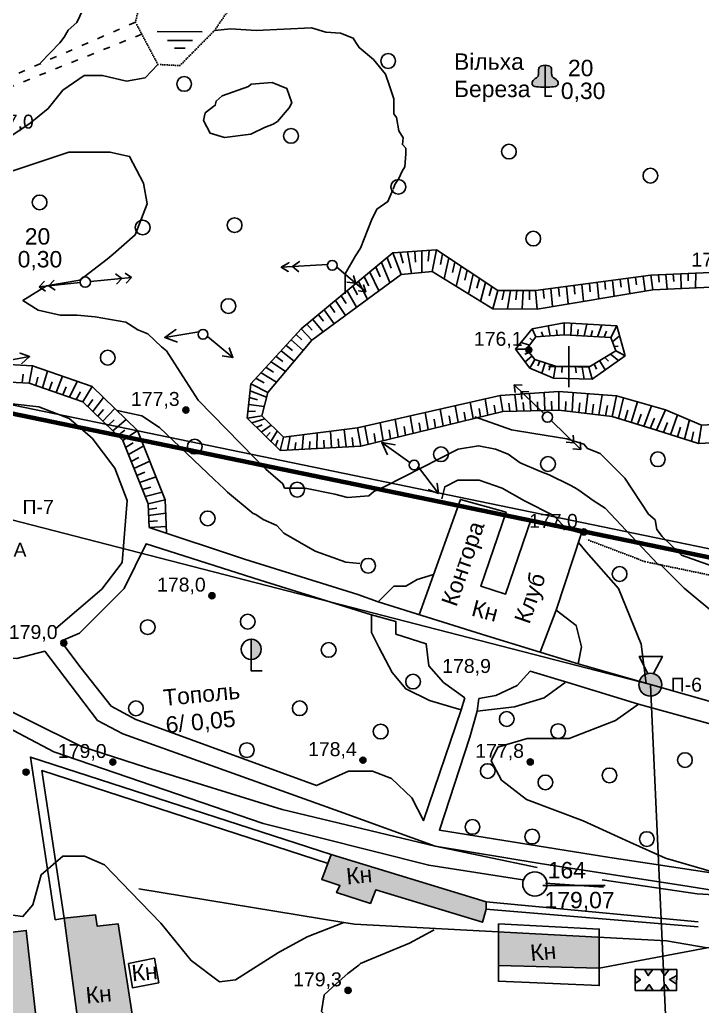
# Model space of a CAD drawing. Header units: millimetres. Extents: x 6127 to 9314, y 4730 to 7085.
# Drawn here: x 7465.7 to 7632.3, y 6244.3 to 6485 of the extents above; entities that cross this region are included whole.
import ezdxf

# ---------------------------------------------------------------- set-up
doc = ezdxf.new("R2010")
doc.units = ezdxf.units.MM
doc.header["$LTSCALE"] = 0.7
doc.linetypes.add('ACAD_ISO03W100', pattern=[30, 12, -18])
doc.linetypes.add('ACAD_ISO07W100', pattern=[3, 0, -3])
for name, color, linetype in [('болото', 84, 'Continuous'), ('відм', 14, 'Continuous'), ('горизонталі', 22, 'Continuous'), ('горный отвод', 7, 'Continuous'), ('дерево', 7, 'Continuous'), ('Откос', 7, 'Continuous'), ('чорн', 255, 'Continuous')]:
    doc.layers.add(name, color=color, linetype=linetype)
doc.styles.get("Standard").update_dxf_attribs({"font": 'arial.ttf'})

# ---------------------------------------------------------------- blocks, each defined once
blk = doc.blocks.new('1')
at = {"layer": 'чорн', "color": 7, "ltscale": 0.2, "transparency": 33554687}
for p, q in [((5601.51, 1990.78), (5598.6, 1986.67)), ((5594.99, 1981.51), (5597.87, 1985.63))]:
    blk.add_line(p, q, dxfattribs=at)
for points in [[(5601.51, 1990.78), (5600.59, 1990.54)], [(5601.51, 1990.78), (5601.59, 1989.83)], [(5600.83, 1989.82), (5599.91, 1989.58)], [(5600.83, 1989.82), (5600.92, 1988.87)], [(5595.66, 1982.47), (5595.57, 1983.42)], [(5594.99, 1981.51), (5594.9, 1982.46)], [(5595.66, 1982.47), (5596.58, 1982.71)], [(5594.99, 1981.51), (5595.9, 1981.75)]]:
    blk.add_lwpolyline(points, dxfattribs=at)
blk.add_circle((5598.25, 1986.14), 0.633, dxfattribs=at)

msp = doc.modelspace()

# ---------------------------------------------------------------- hatches: boundary and pattern name
at = {"layer": 'відм', "ltscale": 0.2, "true_color": 0x000000}
h = msp.add_hatch(color=18, dxfattribs=at)
h.dxf.hatch_style = 1
h.paths.add_polyline_path([(7590.69, 6404.46, 1), (7589.22, 6404.46, 1)])
h = msp.add_hatch(color=18, dxfattribs=at)
h.dxf.hatch_style = 1
h.paths.add_polyline_path([(7507.01, 6389.79, 1), (7505.55, 6389.79, 1)])
h = msp.add_hatch(color=18, dxfattribs=at)
h.dxf.hatch_style = 1
h.paths.add_polyline_path([(7604.15, 6360.05, 1), (7602.69, 6360.05, 1)])
h = msp.add_hatch(color=18, dxfattribs=at)
h.dxf.hatch_style = 1
h.paths.add_polyline_path([(7513.38, 6344.49, 1), (7511.91, 6344.49, 1)])
h = msp.add_hatch(color=18, dxfattribs=at)
h.dxf.hatch_style = 1
h.paths.add_polyline_path([(7477.23, 6332.93, 1), (7475.76, 6332.94, 1)])
h = msp.add_hatch(color=18, dxfattribs=at)
h.dxf.hatch_style = 1
h.paths.add_polyline_path([(7489.2, 6303.9, 1), (7487.73, 6303.9, 1)])
h = msp.add_hatch(color=18, dxfattribs=at)
h.dxf.hatch_style = 1
h.paths.add_polyline_path([(7550.22, 6304.36, 1), (7548.76, 6304.36, 1)])
h = msp.add_hatch(color=18, dxfattribs=at)
h.dxf.hatch_style = 1
h.paths.add_polyline_path([(7591.04, 6303.94, 1), (7589.57, 6303.94, 1)])
h = msp.add_hatch(color=18, dxfattribs=at)
h.dxf.hatch_style = 1
h.paths.add_polyline_path([(7468.02, 6301.45, 1), (7466.55, 6301.45, 1)])
h = msp.add_hatch(color=18, dxfattribs=at)
h.dxf.hatch_style = 1
h.paths.add_polyline_path([(7546.59, 6248.19, 1), (7545.12, 6248.2, 1)])
at = {"layer": 'чорн', "ltscale": 0.2, "true_color": 0x000000}
h = msp.add_hatch(color=18, dxfattribs=at)
h.dxf.hatch_style = 1
edge = h.paths.add_edge_path()
edge.add_spline(control_points=[(7593.93, 6468.57), (7594.43, 6468.57), (7595.43, 6468.56), (7597.33, 6468.75), (7596.97, 6470.47), (7595.73, 6470.78), (7595.41, 6472.1), (7595.74, 6473.72), (7594.52, 6473.85), (7593.94, 6473.92)], knot_values=[0, 0, 0, 0, 0.79324, 1.617737, 2.123988, 2.843267, 3.252671, 4.0697, 4.805889, 4.805889, 4.805889, 4.805889], degree=3, periodic=0)
edge.add_line((7593.94, 6473.92), (7593.93, 6468.57))
edge = h.paths.add_edge_path()
edge.add_spline(control_points=[(7593.94, 6473.92), (7593.36, 6473.85), (7592.14, 6473.72), (7592.46, 6472.1), (7592.14, 6470.78), (7590.9, 6470.48), (7590.54, 6468.76), (7592.43, 6468.56), (7593.44, 6468.57), (7593.93, 6468.57)], knot_values=[0, 0, 0, 0, 0.736189, 1.553218, 1.962623, 2.681901, 3.188152, 4.012649, 4.805889, 4.805889, 4.805889, 4.805889], degree=3, periodic=0)
edge.add_line((7593.93, 6468.57), (7593.94, 6473.92))
at = {"layer": 'чорн', "ltscale": 0.2}
h = msp.add_hatch(color=2, dxfattribs=at)
h.dxf.hatch_style = 1
h.paths.add_polyline_path([(7089.1, 6451.68), (7081.98, 6435.76), (7110.77, 6424.73), (7117.27, 6440.45)])
h.paths.add_polyline_path([(7142.42, 6422.35), (7135.94, 6417.95), (7142.08, 6408.81), (7139.29, 6406.61), (7144.8, 6399.87), (7153.1, 6405.91), (7153.26, 6407.27)])
h.paths.add_polyline_path([(7167.57, 6467.14), (7161.37, 6460.44), (7176.32, 6447.96), (7186.31, 6458.86), (7181.36, 6462.95), (7177.65, 6459.21)])
h.paths.add_polyline_path([(7337.2, 6163.56), (7317.34, 6169.78), (7314.83, 6161.88), (7335.27, 6155.81)])
h.paths.add_polyline_path([(7442.68, 6259.93, -0.347605), (7442.59, 6260.83), (7441.99, 6266.81), (7439.88, 6293.76), (7415.69, 6291.4), (7421.32, 6233.26, -0.429974), (7422.08, 6232.52), (7426.98, 6232.96), (7445.21, 6234.83)])
h.paths.add_polyline_path([(7467.35, 6262.85), (7443.71, 6259.9, -0.319893), (7442.86, 6259.79), (7442.7, 6259.77), (7445.21, 6234.83), (7470.18, 6237.38)])
h.paths.add_polyline_path([(7470.18, 6237.38), (7445.21, 6234.83), (7446.19, 6224.99), (7471.19, 6228.29)])
h.paths.add_polyline_path([(7490.17, 6202.85), (7453.53, 6198.83), (7455.63, 6173.52), (7492.33, 6178.02)])
h.paths.add_polyline_path([(7502.15, 6204.16), (7490.17, 6202.85), (7492.33, 6178.02), (7503.32, 6179.37)])
h.paths.add_polyline_path([(7489.79, 6264.41), (7484.64, 6263.85), (7484.21, 6266.64), (7476.61, 6265.78), (7481.26, 6230.53), (7494.81, 6231.9)])
h.paths.add_polyline_path([(7605.91, 6233.57), (7576.31, 6235.14), (7575.5, 6215.55), (7605.11, 6214.88)])
h.paths.add_polyline_path([(7635.46, 6231.28), (7616.46, 6232.2), (7615.78, 6219.39), (7634.86, 6218.65)])
h.paths.add_polyline_path([(7629.1, 6237.04), (7616.76, 6237.44), (7616.46, 6232.2), (7629.1, 6231.59)])
h.paths.add_polyline_path([(7541.73, 6281.35), (7539.44, 6275.22), (7543.85, 6273.77), (7543.04, 6272.05), (7551.3, 6269.4), (7552.62, 6272.72), (7578.65, 6264.84), (7579.55, 6267.98), (7579.55, 6269.81)])
h.paths.add_polyline_path([(7607.16, 6261.15), (7582.56, 6262.48), (7582.55, 6254.24), (7607.15, 6253.63)])
h.paths.add_polyline_path([(7657.49, 6203.44), (7643.22, 6202.27), (7645.02, 6189.86), (7658.59, 6191.58)])
h.paths.add_polyline_path([(7634.29, 6198.53), (7600.66, 6194.64), (7601.56, 6187.72), (7601.95, 6184.1), (7635.22, 6188.13)])
h.paths.add_polyline_path([(7643.46, 6096.07), (7629.22, 6094.03), (7629.87, 6087.95), (7632.94, 6088.41), (7633.21, 6086.21), (7636.12, 6086.6), (7635.87, 6088.8), (7638.97, 6089.28), (7639.31, 6086.81), (7642.08, 6087.17), (7641.78, 6089.71), (7644.34, 6090.06)])
h.paths.add_polyline_path([(7094.55, 6434.2), (7101.96, 6431.47), (7104.38, 6438.05), (7096.97, 6440.78)], flags=24)
h.paths.add_polyline_path([(7139.86, 6410.84), (7144.87, 6404.74), (7150.29, 6409.18), (7145.27, 6415.29)], flags=25)
h.paths.add_polyline_path([(7168.77, 6455.18), (7176.18, 6452.45), (7178.6, 6459.03), (7171.19, 6461.76)], flags=24)
h.paths.add_polyline_path([(7427.66, 6260.39), (7435.96, 6261.18), (7435.18, 6269.38), (7426.88, 6268.59)], flags=24)
h.paths.add_polyline_path([(7452.2, 6247.57), (7460.5, 6248.36), (7459.72, 6256.56), (7451.42, 6255.77)], flags=24)
h.paths.add_polyline_path([(7456.28, 6226.73), (7464.58, 6227.52), (7463.8, 6235.73), (7455.5, 6234.94)], flags=24)
h.paths.add_polyline_path([(7468.9, 6181.83), (7477.2, 6182.62), (7476.42, 6190.83), (7468.12, 6190.04)], flags=24)
h.paths.add_polyline_path([(7493.22, 6185.32), (7501.53, 6186.11), (7500.75, 6194.32), (7492.44, 6193.53)], flags=24)
h.paths.add_polyline_path([(7480.81, 6242.64), (7489.11, 6243.43), (7488.33, 6251.63), (7480.02, 6250.84)], flags=24)
h.paths.add_polyline_path([(7586.89, 6219.95), (7595.2, 6220.74), (7594.42, 6228.94), (7586.11, 6228.15)], flags=24)
h.paths.add_polyline_path([(7621.86, 6220.53), (7630.16, 6221.32), (7629.38, 6229.53), (7621.08, 6228.74)], flags=24)
h.paths.add_polyline_path([(7544.36, 6271.72), (7552.66, 6272.51), (7551.88, 6280.71), (7543.58, 6279.92)], flags=24)
h.paths.add_polyline_path([(7589.26, 6253.03), (7597.57, 6253.82), (7596.79, 6262.03), (7588.48, 6261.24)], flags=9)
h.paths.add_polyline_path([(7647.29, 6193.03), (7655.59, 6193.82), (7654.81, 6202.03), (7646.51, 6201.24)], flags=24)
h.paths.add_polyline_path([(7615.11, 6184.68), (7623.41, 6185.47), (7622.63, 6193.68), (7614.33, 6192.89)], flags=25)
h.paths.add_polyline_path([(7631.58, 6087.21), (7639.89, 6088), (7639.1, 6096.2), (7630.8, 6095.41)], flags=9)
at = {"layer": 'чорн', "ltscale": 0.2, "true_color": 0x000000}
h = msp.add_hatch(color=18, dxfattribs=at)
h.dxf.hatch_style = 1
h.set_gradient(color1=(0, 0, 255), color2=(0, 0, 255), tint=1)
h.paths.add_polyline_path([(7522.19, 6328.92, 1.001659), (7522.2, 6333.91)])
at = {"layer": 'чорн', "ltscale": 0.2, "true_color": 0x000000, "transparency": 33554687}
h = msp.add_hatch(color=18, dxfattribs=at)
h.dxf.hatch_style = 1
h.paths.add_polyline_path([(7622.4, 6322.79, 1), (7616.83, 6322.79, 1)])
at = {"layer": 'чорн', "ltscale": 0.15, "true_color": 0x000000}
h = msp.add_hatch(color=18, dxfattribs=at)
h.dxf.hatch_style = 1
h.paths.add_polyline_path([(7619.12, 6251.83), (7620.21, 6253.27), (7618.2, 6253.27)])
h.paths.add_polyline_path([(7615.93, 6249.86), (7617.2, 6250.81), (7615.93, 6251.82)])
h.paths.add_polyline_path([(7619.35, 6249.63), (7618.23, 6248.2), (7620.33, 6248.19)])
h.paths.add_polyline_path([(7622.11, 6248.19), (7624.21, 6248.19), (7623.23, 6249.62)])
h.paths.add_polyline_path([(7624.18, 6253.28), (7622.17, 6253.28), (7623.09, 6251.84)])
h.paths.add_polyline_path([(7626.04, 6251.81), (7624.25, 6250.89), (7626.03, 6249.69)])

# ---------------------------------------------------------------- linework, layer by layer
at = {"color": 18, "ltscale": 0.2, "true_color": 0x000000, "transparency": 33554687}
for p, q in [((7460.95, 6363.77), (7619.62, 6322.79)), ((7619.62, 6322.79), (7645.44, 5754.16))]:
    msp.add_line(p, q, dxfattribs=at)
at = {"layer": 'болото', "color": 18, "ltscale": 0.2, "true_color": 0x000000}
for points in [[(7499.3, 6482.11), (7510.28, 6482.09)], [(7501.77, 6479.95), (7507.93, 6479.94)], [(7503.51, 6478.06), (7506.09, 6478.06)]]:
    msp.add_lwpolyline(points, dxfattribs=at)
at = {"layer": 'відм', "color": 18, "ltscale": 0.2, "true_color": 0x000000}
for centre in [(7589.95, 6404.46), (7506.28, 6389.79), (7603.42, 6360.05), (7512.64, 6344.49), (7476.49, 6332.93), (7488.46, 6303.9), (7549.49, 6304.36), (7590.31, 6303.94), (7467.28, 6301.45), (7545.85, 6248.2)]:
    msp.add_circle(centre, 0.733, dxfattribs=at)
at = {"layer": 'горизонталі', "color": 18, "true_color": 0x000000}
for p, q in [((7495.51, 6388.34), (7489.5, 6389.64)), ((7499.88, 6385.54), (7495.51, 6388.34)), ((7513.15, 6372.84), (7499.88, 6385.54)), ((7515.64, 6370.56), (7513.15, 6372.84)), ((7516.46, 6369.73), (7515.64, 6370.56)), ((7522.68, 6364.53), (7516.46, 6369.73)), ((7523.31, 6364.32), (7522.68, 6364.53)), ((7525.17, 6363.08), (7523.31, 6364.32)), ((7528.49, 6361.62), (7525.17, 6363.08)), ((7530.15, 6359.75), (7528.49, 6361.62)), ((7537.82, 6355.38), (7530.15, 6359.75)), ((7545.29, 6352.68), (7537.82, 6355.38)), ((7548.69, 6352.36), (7545.29, 6352.68))]:
    msp.add_line(p, q, dxfattribs=at)
for points in [[(7470.78, 6474.45), (7475.51, 6479.33), (7476.55, 6480.78), (7477.59, 6482.44), (7479.67, 6484.3), (7481.12, 6487.41), (7478.94, 6492.17), (7472.21, 6496.55), (7463.5, 6498.22)], [(7513.28, 6482.39), (7517.22, 6482.8), (7523.44, 6482.38), (7536.93, 6482.99), (7540.46, 6481.95), (7543.98, 6481.73), (7547.1, 6480.49), (7547.72, 6479.45), (7548.55, 6478.2)], [(7556.87, 6443.69), (7557.29, 6444.79), (7558.26, 6446.24), (7559.09, 6448.1), (7559.72, 6449.14), (7559.93, 6452.25), (7559.93, 6453.71), (7559.1, 6454.54), (7559.31, 6456.2), (7558.27, 6457.86), (7557.65, 6461.18), (7557.03, 6462.01), (7557.04, 6465.74), (7556, 6468.86), (7554.97, 6471.76), (7552.07, 6475.29), (7548.55, 6478.2), (7552.07, 6475.29)], [(7499.4, 6474.1), (7496.34, 6470.84), (7491.81, 6470.04), (7485.93, 6471.4), (7481.44, 6471.4), (7476.29, 6467.85), (7472.67, 6463.35), (7468.3, 6459.8), (7463.84, 6456.75), (7458.73, 6456.13), (7451.94, 6452.58)], [(7531.52, 6466.6), (7530.9, 6468.26), (7527.37, 6469.72), (7522.18, 6469.31), (7521.56, 6468.69), (7515.13, 6466.41), (7513.67, 6465.17), (7513.46, 6464.13), (7510.97, 6462.27), (7510.55, 6460.4), (7512.21, 6457.32), (7515.74, 6456.25), (7522.17, 6457.07), (7525.49, 6458.73), (7527.57, 6459.55), (7528.61, 6460.17), (7531.51, 6463.49), (7532.14, 6464.73), (7531.52, 6466.6)], [(7530.37, 6370.75), (7529.95, 6371.78), (7525.81, 6375.32), (7524.56, 6376.56), (7523.11, 6378.02), (7509.24, 6392.22), (7504.88, 6398.99), (7501.57, 6404.19), (7500.32, 6405.22), (7497.01, 6408.34), (7494.52, 6409.38), (7492.24, 6410.84), (7491.62, 6411.25), (7484.15, 6412.51), (7479.79, 6412.93), (7478.75, 6412.93), (7475.64, 6412.93), (7470.25, 6414.18), (7466.5, 6416.47), (7472.24, 6420.11), (7480.41, 6421.49), (7487.07, 6426.61), (7488.52, 6427.85), (7493.94, 6432.52), (7496.84, 6440.09), (7495.91, 6445.11), (7492.53, 6451.66), (7487.75, 6452.71), (7477.69, 6452.72), (7463.11, 6447.81)], [(7556.8, 6443.54), (7555.56, 6440.64), (7552.86, 6438.77), (7551.61, 6436.08), (7548.9, 6429.24), (7547.66, 6427.37), (7545.18, 6423.05), (7545.17, 6418.15)], [(7576.82, 6388.16), (7585.74, 6384.97), (7591.15, 6384.07), (7599.2, 6382.73), (7603.41, 6381.45), (7604.24, 6380.41), (7607.35, 6379.16), (7613.36, 6373.14), (7619.16, 6364.42), (7620.82, 6362.96), (7621.23, 6360.68), (7622.47, 6358.92), (7627.23, 6354.38), (7634.99, 6351.61)], [(7635.11, 6340.33), (7629.31, 6345.11), (7627.86, 6346.36), (7622.26, 6351.96), (7621.43, 6352.17), (7608.58, 6365.88), (7605.68, 6367.75), (7602.16, 6370.25), (7601.12, 6370.87), (7600.08, 6371.49), (7594.9, 6373.99), (7592.83, 6374.82), (7587.85, 6376.9), (7584.95, 6378.98), (7581.83, 6380.23), (7577.69, 6381.06), (7572.71, 6380.24), (7554.85, 6371.13), (7552.15, 6369.89), (7550.91, 6368.85), (7545.72, 6368.45), (7542.61, 6369.28), (7535.35, 6370.74), (7530.37, 6370.75), (7535.35, 6370.74)], [(7599.27, 6360.7), (7595.98, 6364.04), (7588.91, 6367.62), (7583.43, 6370.7), (7577.82, 6372.71), (7572.64, 6372.71), (7569.44, 6371.05), (7568.7, 6368.16)], [(7618.58, 6323.09), (7617.38, 6332.68), (7611.85, 6346.22), (7603.98, 6355.17), (7602.05, 6357.5)], [(7566.73, 6349.7), (7562.72, 6348.45), (7559.97, 6346.79), (7557, 6346.79), (7553.17, 6342.97)], [(7551.55, 6339.82), (7551.54, 6335.49), (7553.39, 6331.93), (7556.58, 6325.78), (7559.91, 6321.75), (7565.71, 6318.95), (7570.89, 6317.41), (7573.42, 6316.66)], [(7602.03, 6327.86), (7602.8, 6332), (7601.5, 6337.22), (7596.6, 6341)], [(7577.32, 6316.33), (7586.43, 6317.39), (7593.73, 6319.58), (7598.82, 6323.31)], [(7616.69, 6318.06), (7611.09, 6314.03), (7599.81, 6309.64), (7589.54, 6309.65), (7582.38, 6307.57), (7580.78, 6304.24), (7583.31, 6299.47), (7589.38, 6294.77), (7603.2, 6289.59), (7614.62, 6284.38), (7623.28, 6280.42), (7635.36, 6276.99)], [(7544.82, 6264.76), (7535.85, 6261.3), (7528.87, 6257.43), (7518.37, 6250.79), (7514.52, 6250.29), (7507.54, 6255.46), (7500.18, 6264.6), (7492.87, 6272.13), (7486.4, 6278.8), (7481.53, 6280.97), (7476.26, 6280.98), (7470.99, 6276.42), (7468.96, 6269.05), (7466.53, 6266.22), (7463.41, 6266.67), (7457.5, 6271.65), (7452.93, 6273.31), (7447.62, 6271.7), (7441.99, 6266.81)], [(7575.55, 6225.17), (7573.63, 6226.78), (7569.48, 6229.07), (7567.82, 6229.69), (7565.13, 6230.73), (7562.22, 6231.98), (7552.89, 6235.52), (7550.61, 6235.94), (7549.16, 6236.15), (7547.29, 6236.56), (7545.22, 6237.4), (7539.41, 6243.01), (7540.04, 6247.15), (7542.92, 6249.81), (7545.78, 6252.33), (7548.49, 6254.33), (7548.9, 6254.74), (7551.4, 6255.78), (7560.88, 6259.71), (7566.83, 6262.94)]]:
    msp.add_lwpolyline(points, dxfattribs=at)
at = {"layer": 'горный отвод', "color": 18, "ltscale": 0.2, "true_color": 0x000000}
for points in [[(6833.81, 6399.02), (7050.49, 6541.99), (7159.64, 6603.79), (7192.72, 6605.52), (7214.71, 6594.41), (7446.38, 6394.62), (7812.87, 6318.98), (7813.33, 6270.44), (8212.54, 6212.33), (8210.56, 6196.61), (8228.28, 6077.75), (8075.07, 6062.83), (7942.18, 6050.2), (7867.23, 6042.06), (7881.29, 5852.33), (7884.37, 5811.65), (7998.72, 5796.99), (8009.93, 5714.66)], [(6920.99, 5597.24), (6918.57, 5727.75), (6921.2, 5779.95), (6861.62, 5921.06), (6818.67, 5957.18), (6574.79, 6074.63), (6708.61, 6295.21), (6826.26, 6401.67), (6833.8, 6396.61), (7051.54, 6540.28), (7160.22, 6601.81), (7192.29, 6603.48), (7213.58, 6592.73), (7445.46, 6392.76), (7810.88, 6317.34), (7811.33, 6268.71), (8210.3, 6210.63), (8208.53, 6196.59), (8208.57, 6196.32)], [(6920.99, 5597.24), (6918.58, 5727.75), (6921.21, 5779.95), (6861.62, 5921.06), (6818.67, 5957.19), (6574.8, 6074.63), (6708.61, 6295.21), (6826.26, 6401.67), (6833.8, 6396.61), (7051.54, 6540.27), (7160.22, 6601.81), (7192.29, 6603.48), (7213.58, 6592.73), (7445.46, 6392.75), (7810.88, 6317.34), (7811.33, 6268.7), (8210.3, 6210.62), (8208.53, 6196.59), (8208.57, 6196.32)], [(6920.99, 5597.24), (6918.58, 5727.75), (6921.21, 5779.95), (6861.62, 5921.06), (6818.67, 5957.19), (6574.8, 6074.63), (6708.61, 6295.21), (6826.26, 6401.67), (6833.8, 6396.61), (7051.54, 6540.27), (7160.22, 6601.81), (7192.29, 6603.48), (7213.58, 6592.73), (7445.46, 6392.75), (7810.88, 6317.34), (7811.33, 6268.7), (8210.3, 6210.62), (8208.53, 6196.59), (8208.57, 6196.32)], [(6920.99, 5597.24), (6918.58, 5727.75), (6921.21, 5779.95), (6861.62, 5921.06), (6818.67, 5957.19), (6574.8, 6074.63), (6708.62, 6295.21), (6826.26, 6401.67), (6833.8, 6396.61), (7051.54, 6540.27), (7160.22, 6601.81), (7192.29, 6603.48), (7213.58, 6592.73), (7445.46, 6392.75), (7810.87, 6317.34), (7811.33, 6268.7), (8210.29, 6210.62), (8208.53, 6196.59), (8208.57, 6196.32)]]:
    msp.add_lwpolyline(points, dxfattribs=at)
at = {"layer": 'горный отвод', "color": 18, "lineweight": 200, "ltscale": 0.2, "true_color": 0x000000}
msp.add_lwpolyline([(6920.99, 5597.24), (6918.57, 5727.75), (6921.2, 5779.95), (6861.62, 5921.06), (6818.67, 5957.18), (6574.79, 6074.63), (6708.61, 6295.21), (6826.26, 6401.68), (6833.8, 6396.61), (7051.54, 6540.28), (7160.22, 6601.81), (7192.29, 6603.48), (7213.58, 6592.73), (7445.46, 6392.76), (7810.88, 6317.34), (7811.34, 6268.71), (8210.3, 6210.63), (8208.53, 6196.59), (8208.57, 6196.32)], dxfattribs=at)
at = {"layer": 'дерево', "color": 18, "ltscale": 0.2, "true_color": 0x000000}
for centre in [(7555.64, 6474.94), (7505.87, 6469.35), (7531.94, 6456.67), (7585.1, 6452.84), (7619.63, 6446.96), (7558.13, 6444.24), (7470.58, 6440.44), (7495.74, 6434.32), (7518.17, 6434.89), (7591.05, 6431.61), (7516.67, 6415.15), (7487.22, 6402.55), (7508.44, 6380.87), (7568.53, 6378.99), (7594.63, 6376.62), (7621.44, 6377.77), (7533.43, 6370.35), (7511.6, 6363.34), (7550.76, 6351.79), (7612.1, 6349.78), (7521.38, 6338.16), (7496.98, 6336.82), (7541.13, 6331.27), (7561.71, 6323.54), (7494.09, 6317.02), (7534.07, 6317.03), (7584.58, 6314.4), (7553.82, 6311.35), (7597.12, 6311.44), (7521.16, 6306.81), (7628.04, 6304.39), (7579.93, 6301.7), (7609.65, 6300.64), (7594.01, 6298.94), (7576.22, 6288.08), (7590.77, 6285.73), (7618.75, 6285.11)]:
    msp.add_circle(centre, 1.8, dxfattribs=at)
at = {"layer": 'Откос', "color": 18, "ltscale": 0.15, "true_color": 0x000000}
for p, q in [((7563.88, 6428.62), (7563.82, 6423.35)), ((7565.65, 6428.74), (7565.36, 6426.11)), ((7567.42, 6428.87), (7566.34, 6423.59)), ((7567.42, 6428.87), (7566.34, 6423.59)), ((7555.4, 6426.94), (7556.41, 6424.41)), ((7556.79, 6428.1), (7558.78, 6422.88)), ((7556.79, 6428.1), (7558.78, 6422.88)), ((7558.57, 6428.23), (7559.3, 6425.61)), ((7560.34, 6428.36), (7561.3, 6423.12)), ((7562.11, 6428.49), (7562.33, 6425.86)), ((7568.92, 6427.88), (7568.37, 6425.28)), ((7570.42, 6426.88), (7569.3, 6421.76)), ((7552.6, 6424.62), (7553.65, 6422.25)), ((7554, 6425.78), (7556.06, 6420.88)), ((7571.92, 6425.89), (7571.35, 6423.37)), ((7573.42, 6424.9), (7572.26, 6419.93)), ((7574.92, 6423.9), (7574.33, 6421.46)), ((7549.81, 6422.31), (7550.9, 6420.09)), ((7551.2, 6423.46), (7553.34, 6418.87)), ((7576.42, 6422.91), (7575.22, 6418.1)), ((7577.92, 6421.91), (7577.31, 6419.55)), ((7610.37, 6421.41), (7610.81, 6417.56)), ((7612.25, 6421.66), (7612.47, 6419.76)), ((7614.12, 6421.91), (7614.58, 6418.18)), ((7616, 6422.15), (7616.23, 6420.33)), ((7617.87, 6422.4), (7618.34, 6418.81)), ((7619.75, 6422.65), (7620.22, 6419.12)), ((7619.75, 6422.65), (7619.98, 6420.89)), ((7621.57, 6422.73), (7621.76, 6420.97)), ((7623.39, 6422.81), (7623.69, 6419.28)), ((7625.21, 6422.9), (7625.32, 6421.13)), ((7627.03, 6422.98), (7627.17, 6419.45)), ((7628.86, 6423.06), (7628.88, 6421.29)), ((7630.68, 6423.14), (7630.64, 6419.61)), ((7547.01, 6419.99), (7548.14, 6417.92)), ((7548.41, 6421.15), (7550.63, 6416.86)), ((7579.42, 6420.92), (7578.18, 6416.27)), ((7580.92, 6419.92), (7580.29, 6417.64)), ((7593.49, 6419.17), (7593.68, 6416.96)), ((7595.37, 6419.42), (7595.75, 6415.06)), ((7597.24, 6419.67), (7597.44, 6417.52)), ((7599.12, 6419.91), (7599.52, 6415.68)), ((7601, 6420.16), (7601.2, 6418.08)), ((7602.87, 6420.41), (7603.28, 6416.31)), ((7604.75, 6420.66), (7604.95, 6418.64)), ((7606.62, 6420.91), (7607.05, 6416.93)), ((7608.5, 6421.16), (7608.71, 6419.2)), ((7544.21, 6417.67), (7545.38, 6415.76)), ((7545.61, 6418.83), (7547.91, 6414.85)), ((7582.41, 6418.93), (7581.14, 6414.44)), ((7582.41, 6418.93), (7581.14, 6414.44)), ((7583.95, 6418.93), (7583.45, 6416.68)), ((7585.48, 6418.93), (7584.75, 6414.44)), ((7587.02, 6418.92), (7586.79, 6416.68)), ((7588.55, 6418.92), (7588.37, 6414.44)), ((7590.09, 6418.92), (7590.13, 6416.68)), ((7591.62, 6418.92), (7591.99, 6414.43)), ((7591.62, 6418.92), (7591.99, 6414.43)), ((7540.02, 6414.2), (7542.47, 6410.84)), ((7541.42, 6415.35), (7542.63, 6413.6)), ((7542.82, 6416.51), (7545.19, 6412.84)), ((7537.23, 6411.88), (7539.75, 6408.83)), ((7538.62, 6413.04), (7539.87, 6411.44)), ((7534.43, 6409.56), (7537.04, 6406.82)), ((7534.43, 6409.56), (7537.04, 6406.82)), ((7535.83, 6410.72), (7537.11, 6409.27)), ((7591.71, 6407.63), (7590.75, 6409.61)), ((7591.71, 6407.63), (7590.75, 6409.61)), ((7595.16, 6407.88), (7594.66, 6410.35)), ((7596.88, 6408.01), (7596.75, 6409.36)), ((7598.6, 6408.13), (7598.57, 6411.08)), ((7598.6, 6408.13), (7598.59, 6409.61)), ((7600.22, 6408.04), (7600.41, 6410.98)), ((7601.84, 6407.95), (7602.04, 6409.41)), ((7603.46, 6407.86), (7604.08, 6410.77)), ((7606.7, 6407.67), (7607.75, 6410.56)), ((7609.94, 6407.49), (7611.42, 6410.35)), ((7533.2, 6408.22), (7534.58, 6406.88)), ((7590.94, 6406.64), (7590.17, 6407.29)), ((7593.43, 6407.75), (7593.07, 6408.87)), ((7605.08, 6407.76), (7605.5, 6409.21)), ((7608.32, 6407.58), (7608.95, 6409.02)), ((7609.94, 6407.49), (7610.68, 6408.92)), ((7610.35, 6406.41), (7612.09, 6407.9)), ((7530.75, 6405.54), (7532.28, 6404.27)), ((7531.98, 6406.88), (7534.88, 6404.27)), ((7589.38, 6404.65), (7586.73, 6404.64)), ((7589.38, 6404.65), (7588.06, 6404.65)), ((7590.16, 6405.65), (7588.07, 6406.3)), ((7610.76, 6405.32), (7611.76, 6405.39)), ((7528.3, 6402.87), (7529.97, 6401.65)), ((7529.53, 6404.21), (7532.73, 6401.72)), ((7590.06, 6403.81), (7588.98, 6403.45)), ((7590.73, 6402.96), (7589.06, 6401.55)), ((7591.41, 6402.12), (7590.23, 6400)), ((7591.41, 6402.12), (7590.82, 6401.06)), ((7608.54, 6402.64), (7609.37, 6401.68)), ((7609.86, 6403.44), (7611.82, 6401.86)), ((7611.17, 6404.24), (7613.43, 6403)), ((7611.17, 6404.24), (7612.3, 6403.62)), ((7468.04, 6396.34), (7468.87, 6400.55)), ((7468.04, 6396.34), (7468.87, 6400.55)), ((7525.85, 6400.19), (7527.67, 6399.04)), ((7527.07, 6401.53), (7530.57, 6399.16)), ((7592.68, 6401.7), (7592.17, 6400.54)), ((7593.95, 6401.29), (7593.11, 6398.76)), ((7595.22, 6400.87), (7594.89, 6399.51)), ((7596.5, 6400.45), (7595.99, 6397.52)), ((7596.5, 6400.45), (7595.99, 6397.52)), ((7598.11, 6400.41), (7597.99, 6398.94)), ((7599.73, 6400.37), (7599.75, 6397.42)), ((7601.35, 6400.33), (7601.49, 6398.85)), ((7602.97, 6400.28), (7603.5, 6397.33)), ((7604.59, 6400.24), (7605.38, 6397.28)), ((7604.59, 6400.24), (7604.99, 6398.76)), ((7605.91, 6401.04), (7606.45, 6399.73)), ((7607.22, 6401.84), (7608.6, 6399.57)), ((7466.31, 6396.43), (7466.59, 6398.55)), ((7469.68, 6395.77), (7470.19, 6397.84)), ((7471.32, 6395.2), (7472.51, 6399.29)), ((7474.59, 6394.06), (7476.15, 6398.02)), ((7523.4, 6397.51), (7525.37, 6396.42)), ((7524.62, 6398.85), (7528.42, 6396.61)), ((7472.96, 6394.63), (7473.64, 6396.64)), ((7476.23, 6393.49), (7477.1, 6395.44)), ((7477.87, 6392.92), (7479.79, 6396.76)), ((7481.15, 6391.78), (7483.43, 6395.5)), ((7481.15, 6391.78), (7483.43, 6395.5)), ((7522.17, 6396.17), (7526.26, 6394.06)), ((7522.17, 6396.17), (7524.21, 6395.11)), ((7479.51, 6392.35), (7480.56, 6394.24)), ((7483.58, 6389.44), (7486.2, 6392.83)), ((7521.8, 6392.81), (7523.74, 6392.29)), ((7521.98, 6394.49), (7525.97, 6392.91)), ((7579.99, 6388.57), (7579.33, 6392.54)), ((7583.65, 6389.46), (7583, 6393.37)), ((7583.65, 6389.46), (7583, 6393.37)), ((7587.05, 6389.54), (7586.57, 6393.6)), ((7590.46, 6389.62), (7590.15, 6393.82)), ((7593.86, 6389.7), (7593.72, 6394.05)), ((7597.26, 6389.78), (7597.29, 6394.27)), ((7597.26, 6389.78), (7597.29, 6394.27)), ((7600.53, 6389.38), (7600.82, 6394.01)), ((7603.79, 6388.98), (7604.34, 6393.74)), ((7607.05, 6388.59), (7607.87, 6393.48)), ((7610.32, 6388.19), (7611.39, 6393.21)), ((7611.86, 6387.71), (7613.1, 6392.73)), ((7482.37, 6390.61), (7483.59, 6392.38)), ((7486.02, 6387.09), (7488.96, 6390.16)), ((7521.62, 6391.13), (7525.38, 6390.62)), ((7572.68, 6386.79), (7572, 6390.86)), ((7576.34, 6387.68), (7575.66, 6391.7)), ((7578.17, 6388.13), (7577.83, 6390.12)), ((7581.82, 6389.02), (7581.49, 6390.99)), ((7585.35, 6389.5), (7585.07, 6391.49)), ((7588.75, 6389.58), (7588.56, 6391.65)), ((7592.16, 6389.66), (7592.04, 6391.8)), ((7595.56, 6389.74), (7595.53, 6391.95)), ((7598.89, 6389.58), (7598.97, 6391.86)), ((7602.16, 6389.18), (7602.37, 6391.53)), ((7605.42, 6388.79), (7605.76, 6391.2)), ((7608.68, 6388.39), (7609.16, 6390.87)), ((7610.32, 6388.19), (7610.86, 6390.7)), ((7614.96, 6386.76), (7616.5, 6391.77)), ((7618.05, 6385.8), (7619.9, 6390.81)), ((7484.8, 6388.26), (7486.19, 6389.88)), ((7521.25, 6387.78), (7524.79, 6388.33)), ((7521.25, 6387.78), (7523.02, 6388.05)), ((7521.43, 6389.45), (7523.26, 6389.47)), ((7561.72, 6384.11), (7560.99, 6388.35)), ((7565.37, 6385.01), (7564.66, 6389.19)), ((7569.03, 6385.9), (7568.33, 6390.02)), ((7570.86, 6386.34), (7570.51, 6388.39)), ((7574.51, 6387.23), (7574.17, 6389.26)), ((7613.41, 6387.24), (7614.1, 6389.74)), ((7616.51, 6386.28), (7617.35, 6388.79)), ((7619.6, 6385.32), (7620.6, 6387.83)), ((7621.15, 6384.85), (7623.3, 6389.85)), ((7621.15, 6384.85), (7623.3, 6389.85)), ((7624.55, 6383.76), (7626.24, 6388.61)), ((7487.23, 6385.91), (7488.79, 6387.37)), ((7488.45, 6384.74), (7491.73, 6387.49)), ((7522.39, 6386.65), (7525.55, 6387.6)), ((7523.54, 6385.52), (7524.92, 6386.19)), ((7524.69, 6384.39), (7527.06, 6386.12)), ((7548.93, 6381), (7548.15, 6385.42)), ((7550.75, 6381.44), (7549.98, 6385.84)), ((7554.41, 6382.33), (7553.65, 6386.68)), ((7558.06, 6383.22), (7557.32, 6387.51)), ((7559.89, 6383.67), (7559.52, 6385.8)), ((7563.55, 6384.56), (7563.19, 6386.66)), ((7567.2, 6385.45), (7566.85, 6387.53)), ((7622.85, 6384.3), (7623.81, 6386.77)), ((7626.24, 6383.21), (7626.98, 6385.6)), ((7627.94, 6382.67), (7629.19, 6387.37)), ((7631.34, 6381.58), (7632.13, 6386.12)), ((7489.67, 6383.57), (7491.39, 6384.86)), ((7490.88, 6382.39), (7494.5, 6384.82)), ((7490.88, 6382.39), (7494.5, 6384.82)), ((7525.84, 6383.26), (7526.83, 6384.33)), ((7526.99, 6382.13), (7528.58, 6384.65)), ((7529.28, 6379.88), (7530.1, 6383.18)), ((7531.07, 6379.98), (7531.74, 6383.39)), ((7534.64, 6380.18), (7535.02, 6383.79)), ((7538.21, 6380.38), (7538.3, 6384.2)), ((7541.78, 6380.59), (7541.59, 6384.61)), ((7545.36, 6380.79), (7544.87, 6385.01)), ((7547.14, 6380.89), (7546.82, 6383.06)), ((7548.93, 6381), (7548.54, 6383.21)), ((7552.58, 6381.89), (7552.2, 6384.07)), ((7556.24, 6382.78), (7555.86, 6384.94)), ((7629.64, 6382.13), (7630.15, 6384.43)), ((7631.34, 6381.58), (7631.74, 6383.85)), ((7491.57, 6380.68), (7493.41, 6381.81)), ((7492.25, 6378.96), (7496, 6381.05)), ((7528.13, 6381), (7528.74, 6382.46)), ((7529.28, 6379.88), (7529.69, 6381.53)), ((7532.85, 6380.08), (7533.12, 6381.83)), ((7536.43, 6380.28), (7536.54, 6382.14)), ((7540, 6380.49), (7539.97, 6382.44)), ((7543.57, 6380.69), (7543.4, 6382.75)), ((7492.94, 6377.24), (7494.84, 6378.2)), ((7493.62, 6375.52), (7497.5, 6377.28)), ((7494.31, 6373.81), (7496.28, 6374.6)), ((7494.99, 6372.09), (7499.01, 6373.51)), ((7495.67, 6370.37), (7497.72, 6371)), ((7496.36, 6368.65), (7500.51, 6369.73)), ((7497.04, 6366.93), (7501.26, 6367.85)), ((7497.04, 6366.93), (7499.15, 6367.39)), ((7497.11, 6365.49), (7499.23, 6365.85)), ((7497.18, 6364.04), (7501.42, 6364.6)), ((7497.25, 6362.59), (7499.37, 6362.78)), ((7497.32, 6361.14), (7501.57, 6361.34))]:
    msp.add_line(p, q, dxfattribs=at)
at = {"layer": 'чорн', "color": 18, "ltscale": 0.15, "true_color": 0x000000}
for p, q in [((7556.79, 6428.1), (7567.42, 6428.87)), ((7567.42, 6428.87), (7582.41, 6418.93)), ((7534.43, 6409.56), (7556.79, 6428.1)), ((7537.04, 6406.82), (7558.78, 6422.88)), ((7558.78, 6422.88), (7566.34, 6423.59)), ((7566.34, 6423.59), (7581.14, 6414.44)), ((7591.62, 6418.92), (7619.75, 6422.65)), ((7619.75, 6422.65), (7639.79, 6423.55)), ((7591.99, 6414.43), (7620.22, 6419.12)), ((7620.22, 6419.12), (7639.32, 6420.02)), ((7582.41, 6418.93), (7591.62, 6418.92)), ((7581.14, 6414.44), (7591.99, 6414.43)), ((7522.17, 6396.17), (7534.43, 6409.56)), ((7590.75, 6409.61), (7586.73, 6404.64)), ((7598.57, 6411.08), (7590.75, 6409.61)), ((7611.42, 6410.35), (7598.57, 6411.08)), ((7613.43, 6403), (7611.42, 6410.35)), ((7591.71, 6407.63), (7589.38, 6404.65)), ((7598.6, 6408.13), (7591.71, 6407.63)), ((7609.94, 6407.49), (7598.6, 6408.13)), ((7611.17, 6404.24), (7609.94, 6407.49)), ((7526.26, 6394.06), (7537.04, 6406.82)), ((7586.73, 6404.64), (7590.23, 6400)), ((7589.38, 6404.65), (7591.41, 6402.12)), ((7591.41, 6402.12), (7596.5, 6400.45)), ((7604.59, 6400.24), (7611.17, 6404.24)), ((7605.38, 6397.28), (7613.43, 6403)), ((7456.85, 6401.23), (7468.87, 6400.55)), ((7468.87, 6400.55), (7483.43, 6395.5)), ((7590.23, 6400), (7595.99, 6397.52)), ((7596.5, 6400.45), (7604.59, 6400.24)), ((7595.99, 6397.52), (7605.38, 6397.28)), ((7457.66, 6396.92), (7468.04, 6396.34)), ((7468.04, 6396.34), (7481.15, 6391.78)), ((7483.43, 6395.5), (7494.5, 6384.82)), ((7521.25, 6387.78), (7522.17, 6396.17)), ((7524.79, 6388.33), (7526.26, 6394.06)), ((7583, 6393.37), (7548.15, 6385.42)), ((7597.29, 6394.27), (7583, 6393.37)), ((7611.39, 6393.21), (7597.29, 6394.27)), ((7623.3, 6389.85), (7611.39, 6393.21)), ((7481.15, 6391.78), (7490.88, 6382.39)), ((7529.28, 6379.88), (7521.25, 6387.78)), ((7530.1, 6383.18), (7524.79, 6388.33)), ((7583.65, 6389.46), (7548.93, 6381)), ((7597.26, 6389.78), (7583.65, 6389.46)), ((7610.32, 6388.19), (7597.26, 6389.78)), ((7621.15, 6384.85), (7610.32, 6388.19)), ((7632.13, 6386.12), (7623.3, 6389.85)), ((7548.15, 6385.42), (7530.1, 6383.18)), ((7646.7, 6386.94), (7632.13, 6386.12)), ((7494.5, 6384.82), (7501.26, 6367.85)), ((7631.34, 6381.58), (7621.15, 6384.85)), ((7490.88, 6382.39), (7497.04, 6366.93)), ((7548.93, 6381), (7529.28, 6379.88)), ((7647.68, 6382.5), (7631.34, 6381.58)), ((7497.04, 6366.93), (7497.32, 6361.14)), ((7501.26, 6367.85), (7501.57, 6359.73))]:
    msp.add_line(p, q, dxfattribs=at)
at = {"layer": 'чорн', "color": 18, "ltscale": 0.2, "true_color": 0x000000, "transparency": 33554687}
for p, q in [((7599.73, 6405.37), (7599.73, 6395.37)), ((7594.73, 6400.37), (7604.73, 6400.37)), ((7594.73, 6400.37), (7594.73, 6400.37)), ((7594.73, 6400.37), (7599.73, 6400.37))]:
    msp.add_line(p, q, dxfattribs=at)
at = {"layer": 'чорн', "color": 18, "true_color": 0x000000}
for p, q in [((7497.32, 6361.14), (7520.58, 6353.43)), ((7520.58, 6353.43), (7548.21, 6344.81)), ((7548.21, 6344.81), (7553.17, 6342.97)), ((7553.17, 6342.97), (7579.7, 6334.68)), ((7579.7, 6334.68), (7602.03, 6327.86)), ((7602.03, 6327.86), (7619.62, 6322.79)), ((7619.62, 6322.79), (7645.89, 6315.34))]:
    msp.add_line(p, q, dxfattribs=at)
at = {"layer": 'чорн', "color": 18, "ltscale": 0.2, "true_color": 0x000000}
msp.add_line((7593.36, 6273.76), (7608.55, 6273.75), dxfattribs=at)
at = {"layer": 'чорн', "color": 18, "true_color": 0x000000}
for points in [[(7474.57, 6336.45), (7485.76, 6346.09), (7490.77, 6352.55), (7491.99, 6367.74), (7488.93, 6375.64), (7483.4, 6382.91), (7477.8, 6387.71), (7470.4, 6390.59), (7457.33, 6392), (7445.39, 6387.22), (7366.74, 6454.23), (7280.09, 6527.77), (7196.51, 6597.87)], [(7563.21, 6339.83), (7573.28, 6367.96), (7584.4, 6364.83), (7578.27, 6346.8), (7584.31, 6344.9), (7590.56, 6363.14), (7602.78, 6359.71), (7596.6, 6341), (7592.7, 6330.71)], [(7574.31, 6319.57), (7573.42, 6316.66), (7564.29, 6289.61), (7561.43, 6295.16), (7556.43, 6299.87), (7551.78, 6301.66), (7545.99, 6301.67), (7538.12, 6298.17), (7494.04, 6314.26), (7488.08, 6317.54), (7480.75, 6326.78), (7475.8, 6333.38), (7480.34, 6335.34), (7491.2, 6346.23), (7496.59, 6357.15), (7524.43, 6348.24), (7551.55, 6339.82), (7557.53, 6338.16), (7557.52, 6335.14), (7564.94, 6332.77), (7565.55, 6327.36), (7569.13, 6323.32), (7574.31, 6319.57)], [(7455.92, 6329.21), (7465.06, 6329.2), (7471.83, 6330.92), (7484.73, 6314.07), (7490.87, 6310.76), (7543.77, 6291.81), (7567.1, 6283.37), (7592.73, 6279.19), (7627.51, 6273.8), (7645.95, 6270.87)], [(7737.92, 6285.55), (7690.95, 6297.62), (7616.69, 6318.06), (7599.49, 6323.31), (7590.3, 6326.04), (7587.15, 6322.58), (7581.89, 6320.15), (7577.78, 6319.37), (7577.32, 6316.33), (7575.55, 6309.98), (7568.16, 6287.29), (7609.69, 6280.59), (7665.63, 6272.16)], [(7454.72, 6320.64), (7480.78, 6307.68), (7496.71, 6302.58), (7529.77, 6292.35), (7567.1, 6283.37), (7591.98, 6278.18)], [(7452.74, 6317.65), (7474.03, 6306.39), (7525.11, 6288.89), (7565.55, 6278.73), (7588.51, 6275.14)], [(7541.73, 6281.35), (7468.36, 6305.11), (7474.36, 6265.44)], [(7541.03, 6279.19), (7471.15, 6301.81), (7476.61, 6265.78)], [(7480.22, 6238.41), (7426.98, 6232.96), (7421.4, 6232.45), (7415.69, 6291.4), (7439.88, 6293.76), (7441.99, 6266.81), (7446.19, 6224.99), (7471.19, 6228.29), (7467.35, 6262.85), (7442.7, 6259.77)], [(7579.55, 6269.81), (7579.55, 6267.98), (7578.65, 6264.84), (7552.62, 6272.72), (7551.3, 6269.4), (7543.04, 6272.05), (7543.85, 6273.77), (7539.44, 6275.22), (7541.73, 6281.35), (7579.55, 6269.81)], [(7677.27, 6265.17), (7645.95, 6270.87), (7631.03, 6271.72), (7607.84, 6275.15)], [(7633.47, 6258.58), (7623.57, 6260.26), (7547.45, 6264.39), (7544.82, 6264.76), (7494.79, 6272.99)], [(7594, 6274.33), (7608.21, 6273.42)], [(7631.3, 6264.89), (7579.55, 6269.81)], [(7579.45, 6267.99), (7631.3, 6263.68)], [(7474.36, 6265.44), (7476.61, 6265.78), (7484.21, 6266.64), (7484.64, 6263.85), (7489.79, 6264.41), (7494.81, 6231.9), (7481.26, 6230.53), (7476.61, 6265.78)], [(7582.56, 6264.46), (7582.54, 6250.41), (7607.15, 6249.37), (7607.16, 6263.17), (7582.56, 6264.46)], [(7607.15, 6253.63), (7633.47, 6258.58), (7675.61, 6262.43)], [(7582.55, 6254.24), (7607.15, 6253.63)]]:
    msp.add_lwpolyline(points, dxfattribs=at)
at = {"layer": 'чорн', "color": 18, "linetype": 'ACAD_ISO07W100', "ltscale": 0.2, "true_color": 0x000000}
for points in [[(7499.4, 6474.1), (7493.97, 6484.41), (7496.96, 6496.49), (7509.63, 6503.78), (7523, 6503.76), (7522.99, 6496.58), (7513.28, 6482.39), (7504.82, 6473.8), (7499.4, 6474.1)], [(7798.02, 6383.64), (7782.06, 6363.48), (7745.06, 6353.58), (7739.29, 6339.06), (7744.73, 6324.54), (7710.87, 6328.06), (7701.67, 6329.14), (7691.31, 6327.64), (7682.29, 6329.52), (7673.64, 6343.19), (7647.79, 6340.81), (7636.34, 6349.05), (7618.22, 6352.82), (7604.1, 6358.21)]]:
    msp.add_lwpolyline(points, dxfattribs=at)
at = {"layer": 'чорн', "color": 18, "linetype": 'ACAD_ISO03W100', "ltscale": 0.2, "true_color": 0x000000}
for points in [[(7493.97, 6484.41), (7461.57, 6470.28)], [(7495.52, 6481.47), (7461.04, 6467.63)]]:
    msp.add_lwpolyline(points, dxfattribs=at)
at = {"layer": 'чорн', "color": 18, "ltscale": 0.2, "true_color": 0x000000}
for points in [[(7595.56, 6466.34), (7593.93, 6466.34), (7593.94, 6473.92)], [(7540.82, 6425.3), (7529.57, 6424.62), (7531.44, 6425.72), (7529.57, 6424.62), (7531.24, 6423.59), (7529.57, 6424.62), (7532.28, 6424.78), (7534, 6426.06), (7532.28, 6424.78), (7533.88, 6423.54)], [(7543.11, 6424.67), (7550.15, 6418.65), (7549.64, 6420.32), (7550.15, 6418.65), (7548.44, 6418.88), (7550.15, 6418.65), (7547.72, 6420.73), (7547.22, 6422.56), (7547.72, 6420.73), (7545.59, 6420.99)], [(7509.46, 6408.86), (7501.14, 6407.49), (7503.84, 6409.41), (7501.14, 6407.49), (7504.2, 6406.36)], [(7511.56, 6407.73), (7517.76, 6402.63), (7516.88, 6404.95), (7517.76, 6402.63), (7515.14, 6403)], [(7460.24, 6401.41), (7468.15, 6402.84), (7465.81, 6403.68), (7468.15, 6402.84), (7466.17, 6401.08)], [(7560.96, 6376.98), (7554.07, 6381.84), (7557.34, 6381.31), (7554.07, 6381.84), (7555.45, 6378.88)], [(7563.06, 6375.85), (7567.89, 6369.43), (7567.58, 6371.9), (7567.89, 6369.43), (7565.42, 6370.41)], [(7524.87, 6326.17), (7522.19, 6326.17), (7522.2, 6333.91)], [(7492.26, 6254.72), (7493.24, 6248.84), (7499.65, 6250.07), (7498.61, 6256.02), (7492.26, 6254.72)]]:
    msp.add_lwpolyline(points, dxfattribs=at)
at = {"layer": 'чорн', "color": 18, "ltscale": 0.2, "true_color": 0x000000, "transparency": 33554687}
msp.add_lwpolyline([(7620.36, 6325.47), (7622.56, 6329.62), (7616.89, 6329.63), (7618.98, 6325.5)], dxfattribs=at)
at = {"layer": 'чорн', "color": 18, "ltscale": 0.15, "true_color": 0x000000}
for points in [[(7615.94, 6253.26), (7615.93, 6248.2), (7626.03, 6248.19), (7626.04, 6253.29), (7615.94, 6253.26)], [(7618.2, 6253.27), (7619.12, 6251.83), (7620.21, 6253.27)], [(7622.17, 6253.28), (7623.09, 6251.84), (7624.18, 6253.28)], [(7615.93, 6251.82), (7617.2, 6250.81), (7615.93, 6249.86)], [(7626.04, 6251.81), (7624.25, 6250.89), (7626.03, 6249.69)], [(7618.23, 6248.2), (7619.35, 6249.63), (7620.33, 6248.19)], [(7622.11, 6248.19), (7623.23, 6249.62), (7624.21, 6248.19)]]:
    msp.add_lwpolyline(points, dxfattribs=at)
at = {"layer": 'чорн', "color": 18, "ltscale": 0.2, "true_color": 0x000000}
for centre, radius in [((7541.99, 6425.07), 1.2), ((7510.48, 6408.25), 1.19), ((7561.98, 6376.37), 1.19), ((7591.43, 6274.14), 2.96)]:
    msp.add_circle(centre, radius, dxfattribs=at)
at = {"layer": 'чорн', "color": 18, "ltscale": 0.2, "true_color": 0x000000, "transparency": 33554687}
msp.add_circle((7619.62, 6322.79), 2.79, dxfattribs=at)
at = {"layer": 'чорн', "color": 18, "ltscale": 0.2, "true_color": 0x000000}
for centre, start, end in [((7522.28, 6331.39), 88.441, 268.6309), ((7522.2, 6331.42), 269.8375, 90.0275)]:
    msp.add_arc(centre, 2.49, start, end, dxfattribs=at)
for points in [[(7593.94, 6473.92), (7592.54, 6473.47), (7592.35, 6471.85), (7592.1, 6471.07), (7590.98, 6470.16), (7590.8, 6469.17), (7592.35, 6468.6), (7593.93, 6468.57)], [(7593.94, 6473.92), (7595.34, 6473.47), (7595.52, 6471.84), (7595.77, 6471.06), (7596.89, 6470.16), (7597.07, 6469.16), (7595.52, 6468.6), (7593.93, 6468.57)]]:
    msp.add_spline(points, degree=3, dxfattribs=at)

# ---------------------------------------------------------------- block references
at = {"layer": 'чорн', "color": 18, "true_color": 0x000000, "xscale": 2, "yscale": 2, "zscale": 2}
for p, rotation in [((-2848.52, 12288.39), 310.870643061673), ((5455.55, 18074.18), 260.8386779992499)]:
    msp.add_blockref('1', p, dxfattribs=dict(at, rotation=rotation))

# ---------------------------------------------------------------- texts
at = {"color": 18, "ltscale": 0.2, "true_color": 0x000000, "transparency": 33554687, "char_height": 3.4, "attachment_point": 1}
for s, insert in [('П-7', (7466.42, 6367.86)), ('П-6', (7624.57, 6324.48))]:
    msp.add_mtext_dynamic_manual_height_columns(s, width=29.6861, gutter_width=12.5, heights=[0], dxfattribs=dict(at, insert=insert))
at = {"layer": 'чорн', "color": 18, "ltscale": 0.2, "true_color": 0x000000, "attachment_point": 1}
for s, width, insert, char_height, rotation in [('Вільха\\PБереза', 1.2563, (7571.71, 6476.8), 4, 359.9325), ('20', 1.2563, (7599.51, 6475.23), 4, 359.9325), ('0,30', 1.2563, (7597.78, 6469.67), 4, 359.9325), ('177,0', 2.4374, (7457.28, 6461.86), 3.4, 359.9325), ('20', 1.2563, (7466.98, 6434.15), 4, 359.9325), ('0,30', 1.2563, (7465.24, 6428.59), 4, 359.9325), ('176,8', 2.4374, (7629.62, 6428.18), 3.4, 359.9325), ('176,1', 2.4374, (7576.55, 6408.86), 3.4, 359.9325), ('177,3', 2.4374, (7492.88, 6394.2), 3.4, 359.9325), ('177,0', 2.4374, (7590.02, 6364.45), 3.4, 359.9325), ('Контора', 3.2084, (7568.49, 6342.89), 4, 71.0195), ('А', 2.4374, (7464.23, 6357.4), 3.4, 359.9325), ('Клуб', 3.2084, (7586.29, 6338.66), 4, 71.0195), ('178,0', 2.4374, (7499.24, 6348.9), 3.4, 359.9325), ('Кн', 3.2084, (7576.72, 6343.56), 4, 345.3322), ('179,0', 2.4374, (7463.09, 6337.34), 3.4, 359.9325), ('178,9', 2.4374, (7568.83, 6329.05), 3.4, 359.9325), ('Тополь 6/ 0,05', 22.409, (7500.53, 6321.57), 4, 5.4328), ('179,0', 2.4374, (7475.06, 6308.31), 3.4, 359.9325), ('178,4', 2.4374, (7536.09, 6308.76), 3.4, 359.9325), ('177,8', 2.4374, (7576.9, 6308.35), 3.4, 359.9325), ('164', 1.2254, (7594.58, 6279.54), 4, 359.9325), ('Кн', 3.2084, (7545.21, 6278.01), 4, 5.4328), ('179,07', 1.2254, (7593.8, 6272.24), 4, 359.9325), ('Кн', 3.2084, (7590.11, 6259.33), 4, 5.4328), ('Кн', 3.2084, (7492.84, 6254.37), 4, 5.4328), ('179,3', 2.4374, (7532.45, 6252.6), 3.4, 359.9325), ('Кн', 3.2084, (7481.65, 6248.93), 4, 5.4328)]:
    msp.add_mtext_dynamic_manual_height_columns(s, width=width, gutter_width=12.5, heights=[0], dxfattribs=dict(at, insert=insert, char_height=char_height, rotation=rotation))

doc.saveas('drawing.dxf')
